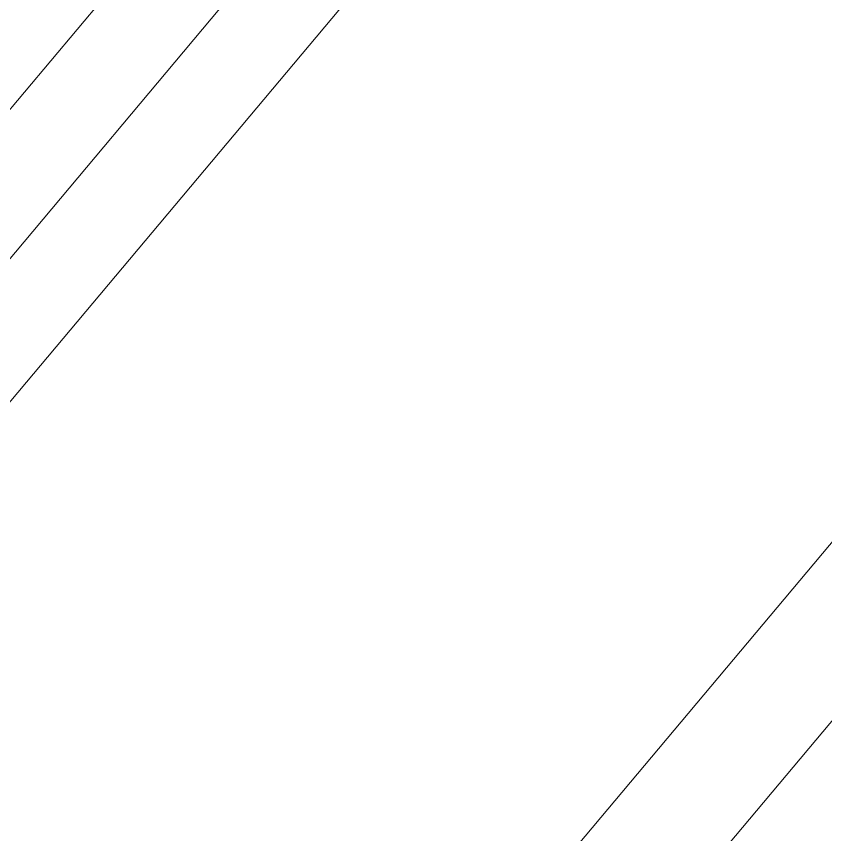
# Model space of a CAD drawing. Header units: millimetres. Extents: x 834140250 to 834644390, y 817877047 to 817987022.
# Drawn here: x 834168507 to 834169210, y 817932225 to 817932936 of the extents above; entities that cross this region are included whole.
import ezdxf

# ---------------------------------------------------------------- set-up
doc = ezdxf.new("R2010")
doc.units = ezdxf.units.MM
doc.header["$LTSCALE"] = 1000
doc.header["$MEASUREMENT"] = 0
doc.layers.add('VPA040_Text', color=3, linetype='Continuous')
doc.layers.add('VPAX', color=7, linetype='Continuous', lineweight=13)

# ---------------------------------------------------------------- blocks, each defined once
blk = doc.blocks.new('A$C767F005D')
at = {"layer": 'VPAX', "color": 253}
for p, q in [((-4569.21, -9676.94), (-6176.17, -11592.04)), ((-4915.88, -9960.44), (-6240.01, -11538.48))]:
    blk.add_line(p, q, dxfattribs=at)
blk.add_lwpolyline([(-6722.96, -13496.04), (-6799.56, -13431.76), (-3064.97, -8981.04), (-4539.6, -7743.67), (-4475.32, -7667.07), (-1085.58, -10511.41), (-1149.86, -10588.01), (-2988.36, -9045.32), (-4730.32, -11121.3), (-2432.18, -13049.66), (-1969.38, -12498.11), (-1892.77, -12562.39), (-2484.14, -13267.15), (-2560.74, -13202.87), (-2496.46, -13126.27), (-4794.6, -11197.9), (-6722.96, -13496.04)], dxfattribs=at)
blk.add_lwpolyline([(-6945.22, -11077.29), (-5273.97, -9085.58), (-4507.93, -9728.36), (-6179.18, -11720.08)], close=True, dxfattribs=at)
blk.add_lwpolyline([(-6945.22, -11077.29), (-5273.97, -9085.58), (-4507.93, -9728.36), (-6179.18, -11720.08)], close=True, dxfattribs=at)

msp = doc.modelspace()

# ---------------------------------------------------------------- block references
at = {"layer": 'VPA040_Text', "color": 3, "ltscale": 500}
msp.add_blockref('A$C767F005D', (834173599.67, 817943032.7), dxfattribs=at)

doc.saveas('drawing.dxf')
